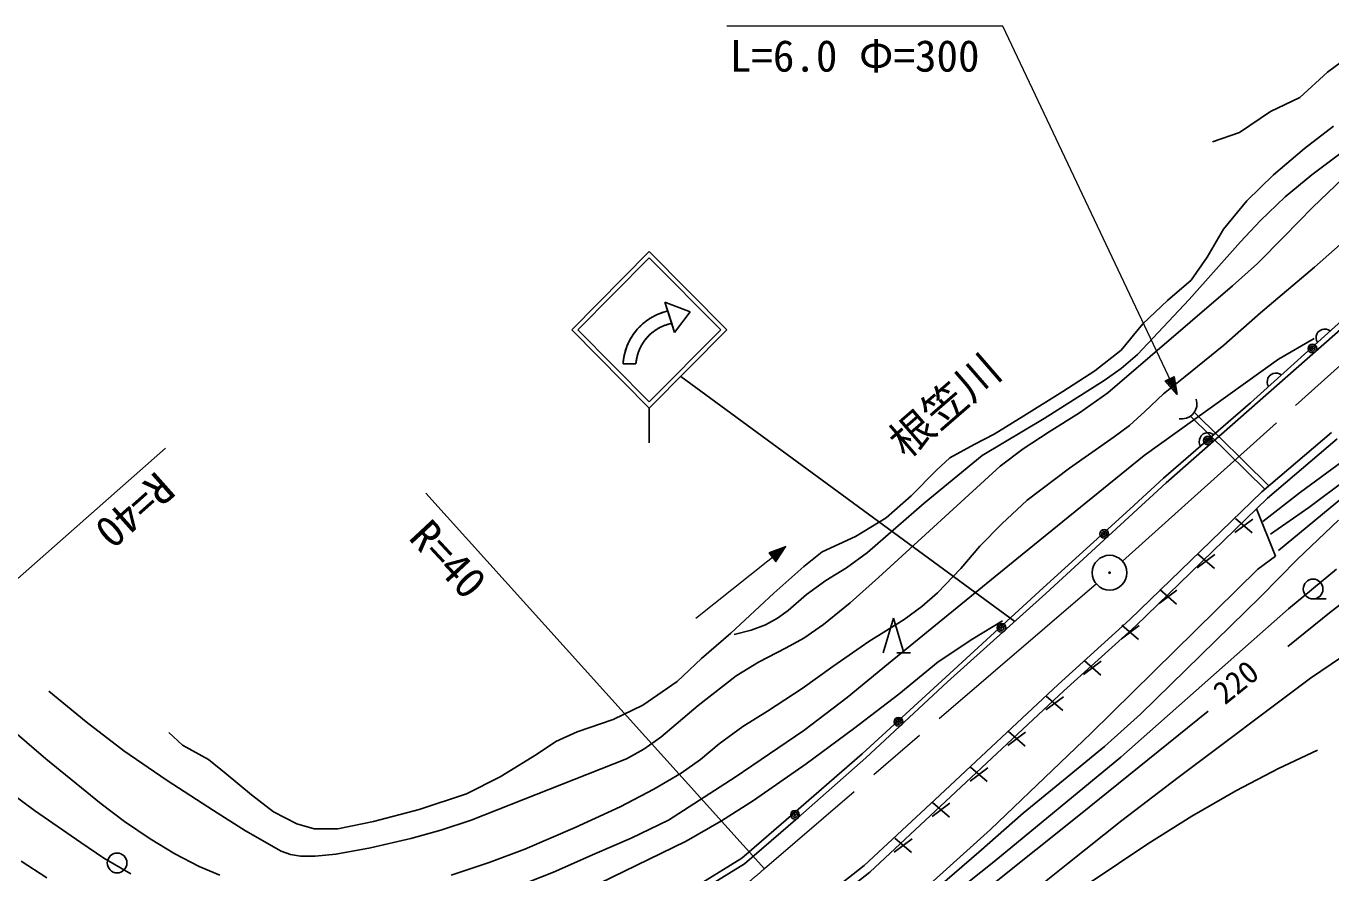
# Model space of a CAD drawing. Units: millimetres, scale not verified. Extents: x 40000 to 680000, y 20000 to 380000.
# Drawn here: x 230291 to 305921, y 272007 to 321068 of the extents above; entities that cross this region are included whole.
import ezdxf
from ezdxf.enums import TextEntityAlignment as Align

# ---------------------------------------------------------------- set-up
doc = ezdxf.new("R2010")
doc.units = ezdxf.units.MM
doc.header["$LTSCALE"] = 1000
doc.linetypes.add('CHAIN', pattern=[18.5, 12, -1.5, 3.5, -1.5])
for name, color, linetype, lineweight in [('S-BGD', 7, 'Continuous', 25), ('S-BMK', 2, 'CHAIN', 13), ('S-BMK-SRVR', 3, 'Continuous', 25), ('S-STR-HTXT', 7, 'Continuous', 13), ('S-STR-STRC', 7, 'Continuous', 25)]:
    doc.layers.add(name, color=color, linetype=linetype, lineweight=lineweight)
doc.styles.add('ＭＳ ゴシック', font='')
doc.styles.get('ＭＳ ゴシック').set_extended_font_data('MS Gothic')

msp = doc.modelspace()

# ---------------------------------------------------------------- linework, layer by layer
at = {"layer": 'S-BGD'}
for p, q in [((305733, 318399), (307890, 320016)), ((304128, 316933), (305733, 318399)), ((302423, 316125), (304128, 316933)), ((300618, 314912), (302423, 316125)), ((299063, 314356), (300618, 314912)), ((304388, 313973), (306081, 315264)), ((302592, 312452), (304388, 313973)), ((301042, 310951), (302592, 312452)), ((299696, 309307), (301042, 310951)), ((298757, 307684), (299696, 309307)), ((297819, 306348), (298757, 307684)), ((296452, 305176), (297819, 306348)), ((295028, 303823), (296452, 305176)), ((307108, 304047), (296379, 294611)), ((306927, 304345), (301256, 299249)), ((293764, 302302), (295028, 303823)), ((305170, 303333), (305107, 303223)), ((305289, 303440), (305170, 303333)), ((305406, 303491), (305289, 303440)), ((305520, 303513), (305406, 303491)), ((305661, 303504), (305520, 303513)), ((305772, 303470), (305661, 303504)), ((305882, 303406), (305772, 303470)), ((305073, 303111), (305065, 302968)), ((305065, 302968), (305086, 302853)), ((305107, 303223), (305073, 303111)), ((305086, 302853), (305136, 302736)), ((292234, 301089), (293764, 302302)), ((290377, 299897), (292234, 301089)), ((302237, 300563), (302229, 300421)), ((302229, 300421), (302251, 300305)), ((302272, 300675), (302237, 300563)), ((302251, 300305), (302301, 300188)), ((302335, 300785), (302272, 300675)), ((302454, 300892), (302335, 300785)), ((302570, 300943), (302454, 300892)), ((302685, 300965), (302570, 300943)), ((302826, 300957), (302685, 300965)), ((302937, 300922), (302826, 300957)), ((303047, 300858), (302937, 300922)), ((288113, 298479), (290377, 299897)), ((301256, 299249), (296218, 294877)), ((298074, 298810), (297979, 298653)), ((298143, 299029), (298074, 298810)), ((298113, 299455), (298151, 299223)), ((298151, 299223), (298143, 299029)), ((286400, 297431), (288113, 298479)), ((297323, 298307), (297132, 298314)), ((297554, 298345), (297323, 298307)), ((297760, 298445), (297554, 298345)), ((297900, 298562), (297760, 298445)), ((297807, 298459), (302108, 294215)), ((297979, 298653), (297900, 298562)), ((298016, 298675), (302318, 294431)), ((285237, 296835), (286400, 297431)), ((298402, 297331), (298338, 297222)), ((298524, 297436), (298402, 297331)), ((298641, 297485), (298524, 297436)), ((298755, 297504), (298641, 297485)), ((298896, 297494), (298755, 297504)), ((299007, 297457), (298896, 297494)), ((299115, 297392), (299007, 297457)), ((301916, 294089), (305960, 297526)), ((283829, 296054), (285237, 296835)), ((298301, 297110), (298291, 296968)), ((298291, 296968), (298310, 296853)), ((298338, 297222), (298301, 297110)), ((298310, 296853), (298358, 296735)), ((302251, 293715), (306287, 297146)), ((283054, 295335), (283829, 296054)), ((281585, 293855), (283054, 295335)), ((296379, 294611), (289402, 288193)), ((294269, 293086), (296218, 294877)), ((280137, 292581), (281585, 293855)), ((294270, 286687), (301916, 294089)), ((294610, 286318), (302251, 293715)), ((289242, 288515), (294269, 293086)), ((301607, 293092), (294610, 286318)), ((302711, 290358), (301607, 293092)), ((278369, 291495), (280137, 292581)), ((301388, 292506), (300361, 291737)), ((300389, 292542), (301359, 291701)), ((276431, 290611), (278369, 291495)), ((275371, 289768), (276431, 290611)), ((299194, 290448), (298167, 289679)), ((298195, 290484), (299165, 289643)), ((273637, 288206), (275371, 289768)), ((301684, 289603), (302711, 290358)), ((292026, 280095), (301684, 289603)), ((271148, 285904), (273637, 288206)), ((283602, 283353), (289242, 288515)), ((289402, 288193), (283696, 283069)), ((297000, 288390), (295973, 287621)), ((296001, 288426), (296971, 287585)), ((304888, 287880), (305637, 287880)), ((279961, 284759), (280561, 286772)), ((280561, 286772), (281160, 284759)), ((290113, 282931), (294270, 286687)), ((269434, 284430), (271148, 285904)), ((294610, 286318), (290447, 282557)), ((290447, 282557), (294610, 286318)), ((294806, 286332), (293779, 285563)), ((293807, 286368), (294777, 285527)), ((268027, 283094), (269434, 284430)), ((280760, 284759), (281560, 284759)), ((292612, 284274), (291585, 283505)), ((291613, 284310), (292583, 283469)), ((266048, 281717), (268027, 283094)), ((278759, 278906), (283602, 283353)), ((283696, 283069), (278969, 278664)), ((283246, 276513), (290113, 282931)), ((290447, 282557), (283585, 276144)), ((283585, 276144), (290447, 282557)), ((290418, 282216), (289391, 281447)), ((289419, 282252), (290389, 281411)), ((264314, 280895), (266048, 281717)), ((262234, 280176), (264314, 280895)), ((238572, 280135), (239347, 279415)), ((260989, 279621), (262234, 280176)), ((286197, 274530), (292026, 280095)), ((288224, 280158), (287197, 279389)), ((287225, 280194), (288195, 279353)), ((239347, 279415), (240856, 278573)), ((259868, 278860), (260989, 279621)), ((240856, 278573), (241897, 277751)), ((257767, 277566), (259868, 278860)), ((274774, 275447), (278759, 278906)), ((278969, 278664), (275031, 275196)), ((241897, 277751), (243365, 276538)), ((255809, 276579), (257767, 277566)), ((286030, 278100), (285003, 277331)), ((285031, 278136), (286001, 277295)), ((243365, 276538), (244630, 275551)), ((253075, 275675), (255809, 276579)), ((278866, 272437), (283246, 276513)), ((283585, 276144), (279190, 272053)), ((279190, 272053), (283585, 276144)), ((282837, 276078), (283807, 275237)), ((244630, 275551), (245976, 274853)), ((250423, 274976), (253075, 275675)), ((271770, 272853), (274774, 275447)), ((283836, 276042), (282809, 275273)), ((245976, 274853), (246996, 274565)), ((246996, 274565), (248363, 274565)), ((248363, 274565), (250423, 274976)), ((275031, 275196), (271930, 272540)), ((279174, 268210), (286197, 274530)), ((281642, 273984), (280615, 273215)), ((280643, 274020), (281613, 273179)), ((269410, 271401), (271770, 272853)), ((271930, 272540), (269449, 271009)), ((274980, 269387), (278866, 272437)), ((279190, 272053), (275279, 268983)), ((275279, 268983), (279190, 272053))]:
    msp.add_line(p, q, dxfattribs=at)
for points in [[(271342, 285824), (272313, 286064), (273145, 286380), (273849, 286767), (274459, 287215), (275521, 288135), (276647, 288953), (277844, 289687), (279058, 290568), (282352, 293426), (285716, 296190), (289300, 298332), (292778, 300533), (293763, 301225), (294704, 302039), (297697, 305224), (300687, 308563), (301821, 309791), (303266, 311183), (304817, 312459), (306587, 313775)], [(231604, 282534), (233771, 280751), (235958, 279081), (238464, 277358), (241163, 275630), (243007, 274449), (245067, 273262), (245610, 273075), (246201, 272982), (247048, 272971), (248247, 273084), (250252, 273457), (252593, 274005), (254324, 274475), (256081, 275065), (265095, 278619), (266095, 279182), (267080, 279875), (269240, 281702), (271453, 283428), (272752, 284209), (274352, 285038), (275363, 285612), (276518, 286407), (278051, 287655), (279690, 289131), (286750, 295574), (288083, 296570), (289590, 297564), (291350, 298664), (292984, 299818), (300224, 306019), (301659, 307321), (303215, 308885), (304871, 310587), (306621, 312238)], [(308116, 309891), (304967, 307094), (301832, 304449), (299720, 302590), (297474, 300763), (296225, 299758), (295135, 298747), (294246, 297936), (293360, 297272), (290767, 295450), (288321, 293598), (286845, 292240), (285574, 290935), (284472, 289646), (283117, 288234), (282207, 287446), (281178, 286693), (279141, 285417), (277051, 283974), (275279, 282690), (273271, 281368), (271831, 280480), (270458, 279485), (269381, 278584), (268253, 277780), (266681, 276858), (264727, 275842), (262126, 274633), (259194, 273389), (257138, 272602), (254936, 271874)], [(258651, 271184), (260869, 272053), (263252, 273102), (265361, 274015), (267522, 275066), (271388, 277558), (275372, 280249), (277876, 282167), (280275, 284133), (287710, 290204), (295099, 296191), (302885, 301769), (304959, 302976)], [(302892, 290685), (310427, 296896)], [(301968, 292362), (304151, 294075), (306555, 295828), (307151, 296238)], [(302413, 291627), (304640, 293174), (306860, 294839), (307758, 295503)], [(324418, 294850), (322435, 294567), (320571, 294197), (318847, 293694), (317148, 293090), (314575, 292124), (312008, 291051), (310583, 290317), (309032, 289395), (307530, 288374), (305935, 287160), (303420, 285118)], [(279891, 268498), (282690, 270775), (285519, 273214), (288084, 275458), (290630, 277552), (292793, 279339), (294880, 281204), (301869, 288026), (303988, 290189), (306355, 292452)], [(278841, 266654), (286389, 272653), (293754, 278721), (300964, 285113), (303467, 287313), (306247, 289611)], [(286880, 286615), (285157, 285574), (283162, 284232), (280869, 282353), (278255, 280351), (275513, 278325), (272449, 276200), (270606, 275024), (268551, 273845), (259924, 269653)], [(283032, 266445), (290671, 272542), (293801, 275047), (297062, 277525), (304738, 283283), (308339, 285723)], [(298806, 281374), (291311, 275327), (283741, 269283)], [(241520, 271872), (240323, 272373), (238906, 273120), (237492, 273982), (235992, 274984), (234638, 276007), (231436, 278610), (228245, 281342)], [(305135, 279123), (302890, 278056), (300408, 276756), (297865, 275287), (295318, 273696), (291908, 271417)], [(228204, 277512), (230787, 275614), (233466, 273771), (234802, 272869), (236357, 271955)], [(231500, 271729), (230010, 272679)]]:
    msp.add_lwpolyline(points, dxfattribs=at)
for centre, major_axis in [((304846, 302392), (0, 252)), ((304846, 302392), (0, 151)), ((304846, 302392), (0, 50.3)), ((298784, 297061), (0, 252)), ((298784, 297061), (0, 151)), ((298784, 297061), (0, 50.3)), ((292787, 291648), (0, 252)), ((292787, 291648), (0, 151)), ((292787, 291648), (0, 50.3)), ((304888, 288453), (0, 574)), ((286821, 286213), (0, 252)), ((286821, 286213), (0, 151)), ((286821, 286213), (0, 50.3)), ((280857, 280766), (0, 252)), ((280857, 280766), (0, 151)), ((280857, 280766), (0, 50.3)), ((274859, 275379), (0, 252)), ((274859, 275379), (0, 151)), ((274859, 275379), (0, 50.3)), ((235569, 272581), (0, 574))]:
    msp.add_ellipse(centre, major_axis=major_axis, ratio=0.992541, dxfattribs=at)
at = {"layer": 'S-BMK'}
for p, q in [((293835, 290070), (310639, 305165)), ((292329, 288748), (273084, 272243))]:
    msp.add_line(p, q, dxfattribs=at)
msp.add_ellipse((247050, 302799), major_axis=(0, 40269), ratio=0.992541, start_param=2.262307, end_param=3.85093, dxfattribs=at)
at = {"layer": 'S-BMK-SRVR'}
for major_axis in [(0, 1007), (0, 40.3)]:
    msp.add_ellipse((293090, 289400), major_axis=major_axis, ratio=0.992541, dxfattribs=at)
at = {"layer": 'S-STR-HTXT'}
for p, q in [((286905, 321068), (270900, 321068)), ((297007, 299730), (286905, 321068)), ((296324, 300517), (296829, 300760)), ((297007, 299730), (296324, 300517)), ((296414, 300516), (296774, 300689)), ((296887, 299984), (296414, 300516)), ((296503, 300514), (296719, 300618)), ((296818, 300130), (296503, 300514)), ((296592, 300512), (296665, 300547)), ((296714, 300348), (296592, 300512)), ((296665, 300547), (296714, 300348)), ((296719, 300618), (296818, 300130)), ((296774, 300689), (296887, 299984)), ((296829, 300760), (297007, 299730)), ((216263, 277119), (238377, 296623)), ((273084, 272243), (253457, 294001)), ((269111, 286756), (274329, 290915)), ((274329, 290915), (273347, 290543)), ((273347, 290543), (273744, 290038)), ((274235, 290840), (273416, 290521)), ((273416, 290521), (273738, 290110)), ((274141, 290765), (273484, 290498)), ((273484, 290498), (273732, 290183)), ((274047, 290690), (273553, 290476)), ((273553, 290476), (273726, 290255)), ((273953, 290615), (273621, 290454)), ((273621, 290454), (273721, 290327)), ((273828, 290515), (273690, 290431)), ((273690, 290431), (273715, 290400)), ((273715, 290400), (273828, 290515)), ((273721, 290327), (273953, 290615)), ((273726, 290255), (274047, 290690)), ((273732, 290183), (274141, 290765)), ((273738, 290110), (274235, 290840)), ((273744, 290038), (274329, 290915))]:
    msp.add_line(p, q, dxfattribs=at)
at = {"layer": 'S-STR-STRC'}
for p, q in [((261916, 303472), (266413, 308002)), ((270909, 303471), (266413, 308002)), ((262269, 303472), (266413, 307646)), ((270556, 303471), (266413, 307646)), ((267319, 305080), (268787, 304512)), ((267319, 305080), (267876, 303320)), ((267319, 305080), (268787, 304512)), ((267319, 305080), (267876, 303320)), ((267484, 304557), (267319, 305080)), ((267319, 305080), (268787, 304512)), ((267876, 303320), (267319, 305080)), ((267319, 305080), (268787, 304512)), ((266275, 304011), (266322, 304045)), ((266322, 304045), (266370, 304077)), ((266370, 304077), (266419, 304109)), ((266419, 304109), (266468, 304140)), ((266468, 304140), (266517, 304171)), ((266517, 304171), (266568, 304200)), ((266568, 304200), (266618, 304228)), ((266618, 304228), (266670, 304256)), ((266670, 304256), (266721, 304283)), ((266721, 304283), (266773, 304308)), ((266773, 304308), (266826, 304333)), ((266826, 304333), (266879, 304357)), ((266879, 304357), (266932, 304380)), ((266932, 304380), (266986, 304402)), ((266986, 304402), (267040, 304423)), ((267040, 304423), (267094, 304443)), ((267094, 304443), (267149, 304462)), ((267149, 304462), (267204, 304481)), ((267204, 304481), (267260, 304498)), ((267260, 304498), (267316, 304514)), ((267316, 304514), (267372, 304529)), ((267372, 304529), (267428, 304544)), ((267484, 304557), (267428, 304544)), ((267484, 304557), (267711, 303842)), ((267484, 304557), (267711, 303842)), ((268787, 304512), (267876, 303320)), ((268787, 304512), (267876, 303320)), ((268787, 304512), (267876, 303320)), ((268787, 304512), (267876, 303320)), ((261916, 303472), (266413, 298941)), ((262269, 303472), (266413, 299297)), ((265534, 303275), (265569, 303322)), ((265569, 303322), (265605, 303368)), ((265605, 303368), (265641, 303413)), ((265641, 303413), (265678, 303458)), ((265678, 303458), (265716, 303502)), ((265716, 303502), (265755, 303546)), ((265755, 303546), (265795, 303589)), ((265795, 303589), (265835, 303631)), ((265835, 303631), (265876, 303672)), ((265876, 303672), (265917, 303713)), ((265917, 303713), (265960, 303753)), ((265960, 303753), (266003, 303792)), ((266003, 303792), (266046, 303831)), ((266046, 303831), (266091, 303868)), ((266091, 303868), (266136, 303905)), ((266136, 303905), (266181, 303941)), ((266181, 303941), (266228, 303977)), ((266228, 303977), (266275, 304011)), ((266413, 299297), (270556, 303471)), ((266413, 298941), (270909, 303471)), ((266545, 303278), (266511, 303248)), ((266579, 303307), (266545, 303278)), ((266615, 303335), (266579, 303307)), ((266650, 303363), (266615, 303335)), ((266687, 303390), (266650, 303363)), ((266723, 303417), (266687, 303390)), ((266760, 303442), (266723, 303417)), ((266798, 303468), (266760, 303442)), ((266836, 303492), (266798, 303468)), ((266874, 303516), (266836, 303492)), ((266913, 303539), (266874, 303516)), ((266952, 303562), (266913, 303539)), ((266992, 303583), (266952, 303562)), ((267032, 303604), (266992, 303583)), ((267072, 303625), (267032, 303604)), ((267113, 303645), (267072, 303625)), ((267153, 303663), (267113, 303645)), ((267195, 303682), (267153, 303663)), ((267236, 303699), (267195, 303682)), ((267278, 303716), (267236, 303699)), ((267321, 303732), (267278, 303716)), ((267363, 303747), (267321, 303732)), ((267406, 303762), (267363, 303747)), ((267449, 303776), (267406, 303762)), ((267492, 303789), (267449, 303776)), ((267535, 303801), (267492, 303789)), ((267579, 303812), (267535, 303801)), ((267623, 303823), (267579, 303812)), ((267667, 303833), (267623, 303823)), ((267711, 303842), (267667, 303833)), ((267876, 303320), (267711, 303842)), ((265115, 302509), (265137, 302563)), ((265137, 302563), (265160, 302617)), ((265160, 302617), (265183, 302671)), ((265183, 302671), (265207, 302724)), ((265207, 302724), (265233, 302776)), ((265233, 302776), (265259, 302829)), ((265259, 302829), (265286, 302880)), ((265286, 302880), (265314, 302931)), ((265314, 302931), (265343, 302982)), ((265343, 302982), (265373, 303032)), ((265373, 303032), (265403, 303082)), ((265403, 303082), (265435, 303131)), ((265435, 303131), (265467, 303180)), ((265467, 303180), (265500, 303227)), ((265500, 303227), (265534, 303275)), ((265948, 302544), (265926, 302504)), ((265970, 302584), (265948, 302544)), ((265993, 302623), (265970, 302584)), ((266016, 302662), (265993, 302623)), ((266040, 302700), (266016, 302662)), ((266065, 302738), (266040, 302700)), ((266091, 302775), (266065, 302738)), ((266117, 302812), (266091, 302775)), ((266143, 302849), (266117, 302812)), ((266171, 302885), (266143, 302849)), ((266199, 302921), (266171, 302885)), ((266227, 302956), (266199, 302921)), ((266256, 302991), (266227, 302956)), ((266286, 303025), (266256, 302991)), ((266317, 303058), (266286, 303025)), ((266348, 303091), (266317, 303058)), ((266379, 303124), (266348, 303091)), ((266411, 303156), (266379, 303124)), ((266444, 303187), (266411, 303156)), ((266477, 303218), (266444, 303187)), ((266511, 303248), (266477, 303218)), ((264914, 301718), (264922, 301776)), ((264922, 301776), (264931, 301834)), ((264931, 301834), (264941, 301892)), ((264941, 301892), (264952, 301949)), ((264952, 301949), (264964, 302006)), ((264964, 302006), (264977, 302063)), ((264977, 302063), (264991, 302120)), ((264991, 302120), (265006, 302176)), ((265006, 302176), (265022, 302233)), ((265022, 302233), (265038, 302289)), ((265038, 302289), (265056, 302344)), ((265056, 302344), (265075, 302400)), ((265075, 302400), (265095, 302455)), ((265095, 302455), (265115, 302509)), ((265674, 301778), (265666, 301733)), ((265682, 301822), (265674, 301778)), ((265692, 301867), (265682, 301822)), ((265703, 301911), (265692, 301867)), ((265714, 301955), (265703, 301911)), ((265726, 301999), (265714, 301955)), ((265738, 302042), (265726, 301999)), ((265752, 302086), (265738, 302042)), ((265766, 302129), (265752, 302086)), ((265781, 302172), (265766, 302129)), ((265797, 302214), (265781, 302172)), ((265813, 302257), (265797, 302214)), ((265830, 302299), (265813, 302257)), ((265848, 302340), (265830, 302299)), ((265866, 302382), (265848, 302340)), ((265886, 302423), (265866, 302382)), ((265906, 302464), (265886, 302423)), ((265926, 302504), (265906, 302464)), ((264894, 301505), (264896, 301544)), ((265636, 301504), (264894, 301505)), ((264894, 301505), (265636, 301504)), ((264896, 301544), (264901, 301602)), ((264901, 301602), (264907, 301660)), ((264907, 301660), (264914, 301718)), ((265641, 301553), (265637, 301508)), ((265646, 301598), (265641, 301553)), ((265652, 301643), (265646, 301598)), ((265658, 301688), (265652, 301643)), ((265666, 301733), (265658, 301688)), ((268234, 300776), (287609, 286570)), ((266413, 298941), (266413, 296927))]:
    msp.add_line(p, q, dxfattribs=at)
for major_axis, start_param, end_param in [((0, 3349), 0.220402, 1.506162), ((0, 2603), 0.194876, 1.488068)]:
    msp.add_ellipse((268211, 301289), major_axis=major_axis, ratio=0.992541, start_param=start_param, end_param=end_param, dxfattribs=at)

# ---------------------------------------------------------------- texts
at = {"layer": 'S-STR-HTXT', "style": 'ＭＳ ゴシック'}
msp.add_text('L=6.0 Φ=300', height=1833, dxfattribs=at).set_placement((271082, 317879), align=Align.BOTTOM_LEFT)
for s, height, rotation, p in [('根笠川', 1833, 40.912, (281651, 295545)), ('R=40', 1833, 221.613, (237489, 295762)), ('R=40', 1833, 312.986, (251990, 291008)), ('220', 1320, 39.01, (300029, 281397))]:
    msp.add_text(s, height=height, rotation=rotation, dxfattribs=at).set_placement(p, align=Align.BOTTOM_LEFT)

doc.saveas('drawing.dxf')
